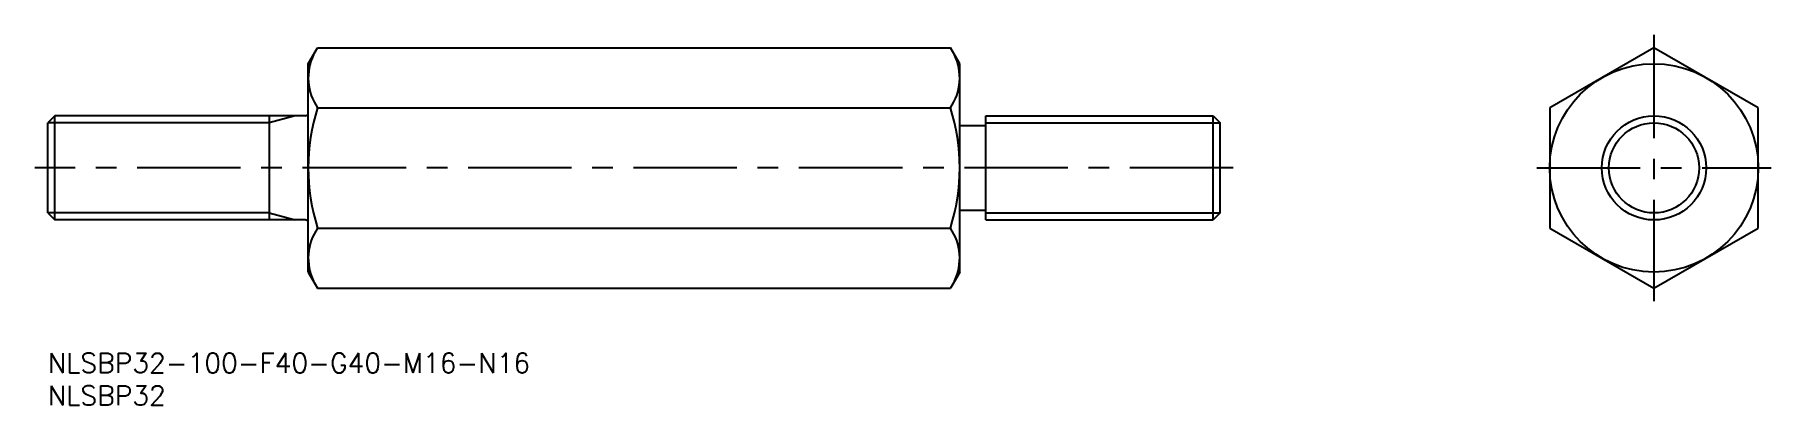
# Model space of a CAD drawing. Extents: x -2 to 265, y -8 to 49.
import ezdxf

# ---------------------------------------------------------------- set-up
doc = ezdxf.new("R2010")
doc.units = 0
doc.header["$LTSCALE"] = 0.5
doc.linetypes.add('CENTER', pattern=[50.8, 31.75, -6.35, 6.35, -6.35])
for name, color, linetype in [('MSM_CENTER', 1, 'CENTER'), ('MSM_CONTINUOUS', 7, 'CONTINUOUS'), ('MSM_NARROW', 5, 'CONTINUOUS'), ('MSM_PART_NUMBER', 7, 'CONTINUOUS')]:
    doc.layers.add(name, color=color, linetype=linetype)
doc.styles.get("Standard").update_dxf_attribs({"font": 'txt.shx', "height": 3, "bigfont": 'bigfont.shx'})

# ---------------------------------------------------------------- blocks, each defined once
blk = doc.blocks.new('*U4')
at = {"layer": 'MSM_PART_NUMBER'}
blk.add_text('NLSBP32-100-F40-G40-M16-N16', height=3, dxfattribs=at).set_placement((0, -3))
blk = doc.blocks.new('*U5')
at = {"layer": 'MSM_PART_NUMBER'}
blk.add_text('NLSBP32', height=3, dxfattribs=at).set_placement((0, -8))

msp = doc.modelspace()

# ---------------------------------------------------------------- linework, layer by layer
at = {"layer": 'MSM_CENTER'}
for p, q in [((246.59, 48.95), (246.59, 8)), ((182, 28.48), (-2, 28.48)), ((228.59, 28.48), (264.59, 28.48))]:
    msp.add_line(p, q, dxfattribs=at)
at = {"layer": 'MSM_CONTINUOUS'}
for p, q in [((40, 44.48), (41.43, 46.95)), ((41.43, 46.95), (138.57, 46.95)), ((140, 44.48), (138.57, 46.95)), ((246.59, 46.95), (230.59, 37.71)), ((262.59, 37.71), (246.59, 46.95)), ((40, 12.48), (40, 44.48)), ((140, 12.48), (140, 44.48)), ((41.43, 37.71), (138.57, 37.71)), ((230.59, 37.71), (230.59, 19.24)), ((262.59, 19.24), (262.59, 37.71)), ((1.08, 36.48), (0, 35.39)), ((0, 21.56), (0, 35.39)), ((39.5, 36.48), (1.08, 36.48)), ((1.08, 20.48), (1.08, 36.48)), ((34, 36.48), (34, 20.48)), ((140, 34.98), (144, 34.98)), ((144, 36.48), (178.92, 36.48)), ((144, 20.48), (144, 36.48)), ((178.92, 20.48), (178.92, 36.48)), ((178.92, 36.48), (180, 35.39)), ((180, 21.56), (180, 35.39)), ((0, 21.56), (1.08, 20.48)), ((140, 21.98), (144, 21.98)), ((180, 21.56), (178.92, 20.48)), ((39.5, 20.48), (1.08, 20.48)), ((41.43, 19.24), (138.57, 19.24)), ((144, 20.48), (178.92, 20.48)), ((230.59, 19.24), (246.59, 10)), ((246.59, 10), (262.59, 19.24)), ((40, 12.48), (41.43, 10)), ((140, 12.48), (138.57, 10)), ((41.43, 10), (138.57, 10))]:
    msp.add_line(p, q, dxfattribs=at)
for radius in [16, 8]:
    msp.add_circle((246.59, 28.48), radius, dxfattribs=at)
for centre, radius, start, end in [((48.18, 42.33), 8.18, 154.3842, 214.3842), ((131.82, 42.33), 8.18, 325.6158, 25.6158), ((70.57, 28.48), 30.57, 162.412, 197.588), ((109.43, 28.48), 30.57, 342.412, 17.588), ((39.5, 36.98), 0.5, 270, 0), ((39.5, 19.98), 0.5, 0, 90), ((48.18, 14.62), 8.18, 145.6158, 205.6158), ((131.82, 14.62), 8.18, 334.3842, 34.3842)]:
    msp.add_arc(centre, radius, start, end, dxfattribs=at)
at = {"layer": 'MSM_NARROW'}
for p, q in [((34, 35.39), (0, 35.39)), ((38, 36.48), (34, 35.39)), ((144, 35.39), (180, 35.39)), ((34, 21.56), (0, 21.56)), ((34, 21.56), (38, 20.48)), ((144, 21.56), (180, 21.56))]:
    msp.add_line(p, q, dxfattribs=at)
msp.add_circle((246.59, 28.48), 6.92, dxfattribs=at)

# ---------------------------------------------------------------- block references
at = {"layer": 'MSM_CONTINUOUS'}
for name in ['*U4', '*U5']:
    msp.add_blockref(name, (0, 0), dxfattribs=at)

doc.saveas('drawing.dxf')
